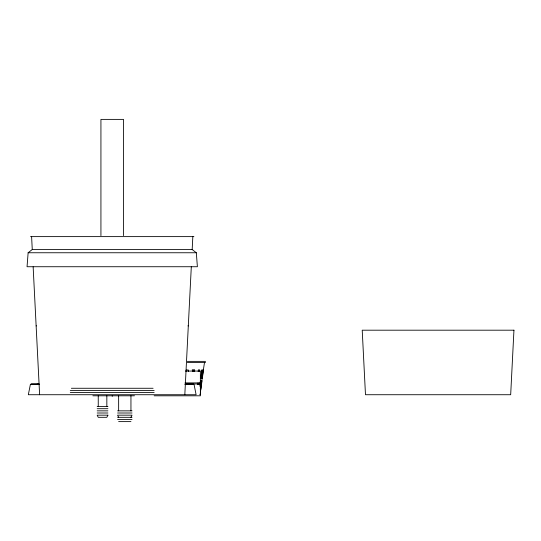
<?xml version="1.0" encoding="UTF-8"?>
<svg xmlns="http://www.w3.org/2000/svg" width="541" height="541" viewBox="0 0 541 541"><rect width="100%" height="100%" fill="white"/><g stroke="black" fill="none" stroke-linecap="round" stroke-linejoin="round"><path stroke-width="0.81" d="M184.819 394.714L191.304 266.828M192.177 249.529L32.264 249.529L28.125 252.755L27.05 266.733L197.391 266.733L196.315 252.755L192.177 249.529L192.833 236.62M192.63 371.552L192.711 369.99M193.685 371.552L193.759 369.99M194.212 371.552L194.293 369.99M194.618 371.552L194.699 369.99L192.183 369.99M198.168 371.552L198.324 369.99L199.737 369.99L199.588 371.552M197.593 384.651L197.742 383.089M198.831 371.552L198.98 369.99M198.358 384.651L198.5 383.089M199.9 384.651L200.278 381.527M201.347 373.899L200.779 378.592L201.759 378.592L202.814 369.99L201.827 369.99L201.543 372.336M199.872 386.22L200.542 380.742M200.941 378.592L201.989 369.99M200.312 389.344L201.36 380.742L200.38 380.742M201.299 384.651L200.197 394.727L199.757 394.727M201.509 383.089L202.422 376.245M202.632 374.683L204.498 362.456M200.873 389.344L202.023 380.742M202.307 378.592L203.457 369.99M130.949 417.314L132.024 415.163L117.566 415.163L118.641 417.314M30.533 236.62L193.908 236.62M28.125 252.755L196.315 252.755M36.132 325.878L36.497 325.878M187.943 325.878L188.309 325.878M187.294 361.381L205.573 361.381M187.294 362.456L205.573 362.456M185.617 371.065L200.366 371.065L200.366 382.893L185.002 382.893M31.29 383.968L39.06 383.968M185.002 383.968L200.366 383.968L200.366 395.802L154.124 395.802M30.749 384.117L38.573 384.117M185.874 384.117L193.692 384.117M37.004 384.198L39.256 384.198M185.184 384.198L187.443 384.198M39.439 384.489L30.377 384.489L28.328 394.727L196.113 394.727L194.063 384.489L185.002 384.489M71.351 388.269L153.089 388.269M70.276 390.419L154.165 390.419M70.276 392.577L154.165 392.577M92.863 395.802L134.479 395.802M97.17 406.555L107.916 406.555M97.17 408.705L107.916 408.705M97.17 410.856L107.916 410.856M117.566 410.856L132.024 410.856M97.17 413.006L107.916 413.006M117.566 413.006L132.024 413.006M117.566 417.314L132.024 417.314M117.566 419.464L132.024 419.464M118.641 421.615L130.949 421.615M31.608 236.62L32.264 249.529M33.143 266.828L39.621 394.714M188.369 371.552L188.369 369.99L186.219 369.99L186.219 371.552M130.949 395.802L130.949 410.856M123.517 235.633L123.517 119.385L100.93 119.385L100.93 235.633M118.641 395.802L118.641 410.856M112.224 395.802L112.224 396.337M106.841 395.802L106.841 406.555M98.246 395.802L98.246 406.555M513.95 330.193L510.677 394.727L365.479 394.727L362.213 330.193L513.95 330.193M107.916 415.163L106.841 417.314L98.246 417.314L97.17 415.163L107.916 415.163"/></g></svg>
